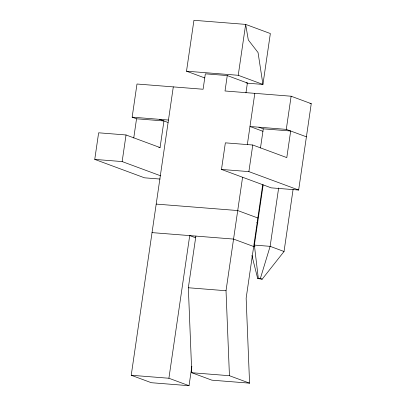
<?xml version="1.0" encoding="UTF-8"?>
<svg xmlns="http://www.w3.org/2000/svg" width="406" height="406" viewBox="0 0 406 406"><rect width="100%" height="100%" fill="white"/><g stroke="black" fill="none" stroke-linecap="round" stroke-linejoin="round"><path stroke-width="0.61" d="M160.086 179.051L144.516 177.818L94.75 159.401L98.633 132.798L126.033 134.97L160.065 147.566L163.948 120.963L136.543 118.791L132.153 117.167L136.989 84.012L203.096 89.249L205.345 73.826L227.269 75.562L247.391 83.012L245.955 92.883M160.664 175.823L122.15 161.573L126.033 134.97M133.747 137.969L136.543 118.791M191.86 366.303L189.029 385.7L151.352 382.716L131.229 375.266L173.296 86.889M204.746 77.937L186.511 71.192L193.936 20.3L245.655 24.396L270.355 33.541L262.931 84.428L247.163 83.179M189.029 385.7L168.906 378.25L189.714 235.602L195.631 237.794M262.692 184.755L246.148 298.187L249.563 383.157L211.886 380.173L191.759 372.728L188.343 287.752L195.88 236.094M227.269 75.562L225.015 90.985L291.122 96.222L311.25 103.672L298.649 190.028L271.249 187.861L221.483 169.439L225.36 142.841L252.765 145.008L286.798 157.604L290.676 131.001L263.276 128.834L258.886 127.205M238.231 75.288L245.655 24.396L248.305 39.945L258.049 52.541L262.931 84.428L238.231 75.288L186.511 71.192M249.563 383.157L229.436 375.712L226.02 290.737L242.57 177.305M247.325 144.688L254.816 93.344M298.649 190.028L248.883 171.611L252.765 145.008M260.479 148.012L263.276 128.834M251.882 255.43L257.688 278.521L259.023 278.628L258.307 278.364L254.374 245.092L263.169 184.821M306.413 136.827L286.286 129.377L291.122 96.222M278.643 187.988L270.132 246.34L260.358 278.526L258.307 278.364M257.688 278.521L262.164 279.196L284.038 251.487L293.096 189.374M246.143 82.91L247.391 83.012M309.996 103.571L311.25 103.672M132.153 117.167L168.46 120.044M286.286 129.377L249.979 126.499L263.002 131.321M158.817 147.464L160.065 147.566M94.75 159.401L122.15 161.573M221.483 169.439L248.883 171.611M156.198 204.091L237.718 210.547L257.846 217.997M256.704 222.696L257.911 222.792M152.037 232.618L233.557 239.078L253.684 246.523M254.374 245.092L270.132 246.34L284.038 251.487M253.821 246.645L255.029 246.741M188.343 287.752L226.02 290.737M191.759 372.728L229.436 375.712M131.229 375.266L168.906 378.25M159.553 119.339L168.023 122.475M260.358 278.526L262.164 279.196"/></g></svg>
